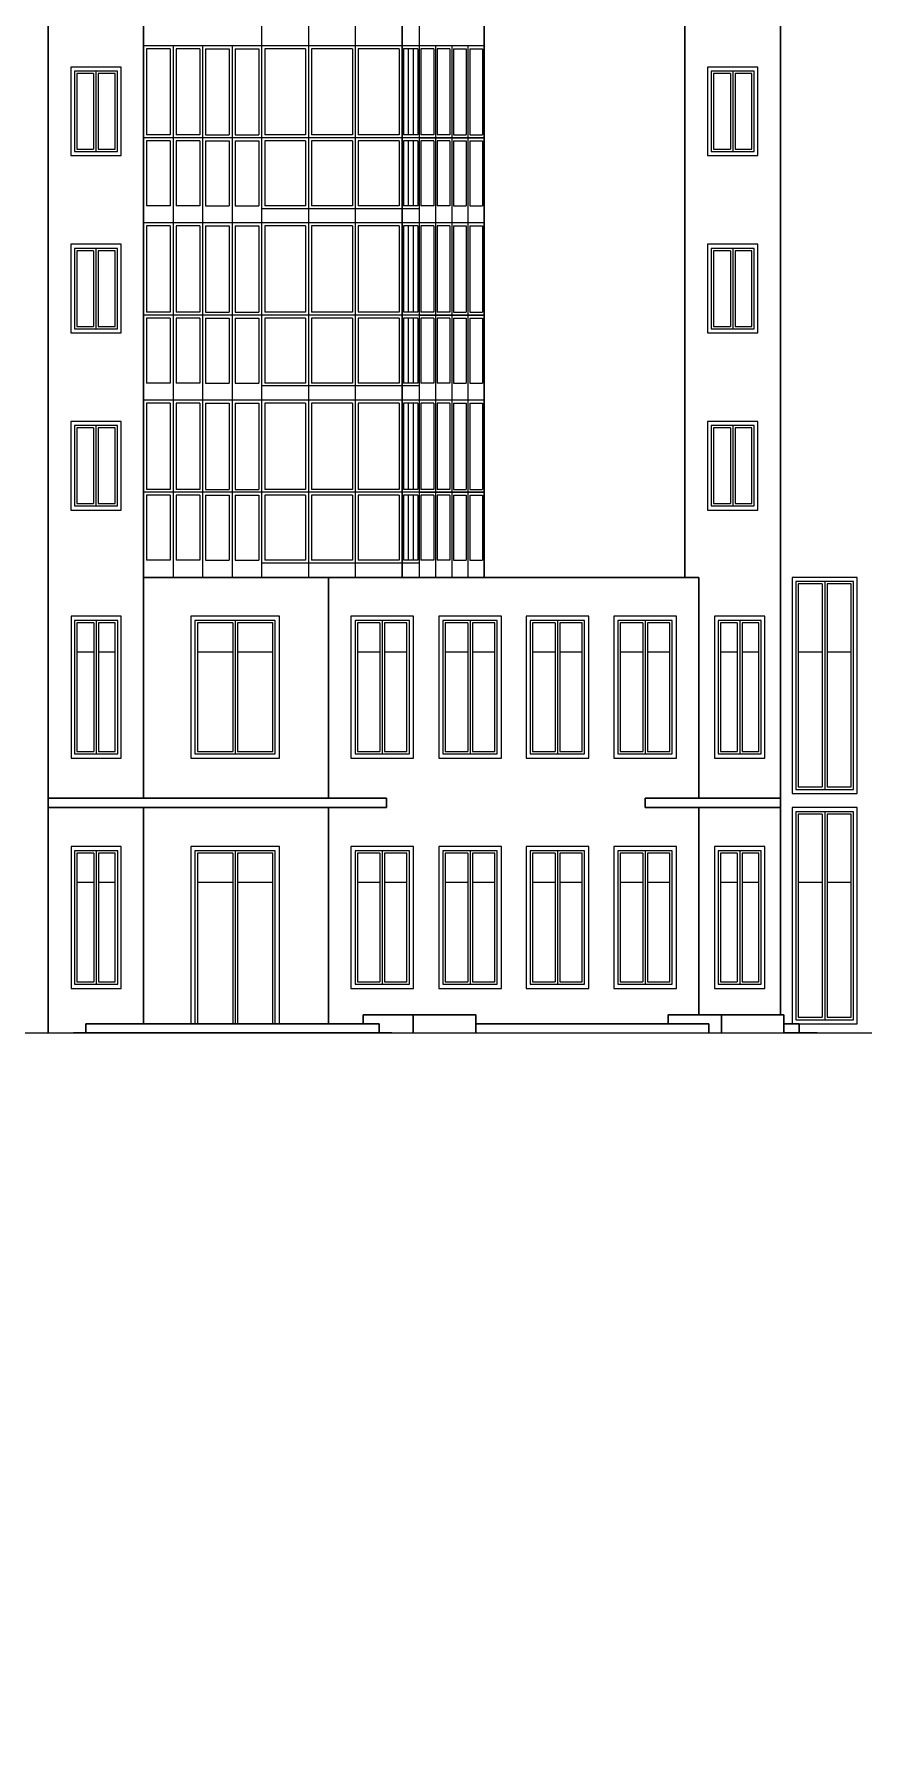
# Model space of a CAD drawing. Header units: inches. Extents: x -634 to 3638, y -6930911 to 5552.
# Drawn here: x 2201.03 to 2214.7, y 3461.72 to 3489.74 of the extents above; entities that cross this region are included whole.
import ezdxf

# ---------------------------------------------------------------- set-up
doc = ezdxf.new("R2010")
doc.units = ezdxf.units.IN
doc.header["$MEASUREMENT"] = 0
doc.linetypes.add('Dashed', pattern=[1128.888893, 564.444447, -564.444447])
for name, color, linetype, lineweight in [('ELEV', 134, 'Continuous', 18), ('фасады', 7, 'Continuous', 30), ('фасады2', 7, 'Continuous', 25)]:
    doc.layers.add(name, color=color, linetype=linetype, lineweight=lineweight)
doc.layers.add('развертка', color=7, linetype='Continuous')

msp = doc.modelspace()

# ---------------------------------------------------------------- hatches: boundary and pattern name
at = {"layer": 'ELEV', "linetype": 'Continuous'}
h = msp.add_hatch(dxfattribs=at)
h.set_pattern_fill('ANSI31', color=256, scale=0.01044, style=0)
h.set_pattern_definition([(45, (1262.311104, 3366.587935), (-0.02343928418428, 0.02343928418428), [])])
edge = h.paths.add_edge_path()
edge.add_ellipse((1445.78234, 3471.96182), major_axis=(0, 6932302.83262), ratio=0.00000001506, start_angle=89.999976115149, end_angle=270.000023884851)
edge.add_line((1445.67794, 3474.85168), (1445.67794, 3528.48347))
edge.add_line((1445.67794, 3528.48347), (1445.88675, 3528.48347))
edge.add_line((1445.88675, 3528.48347), (1445.88675, 3474.85168))

# ---------------------------------------------------------------- linework, layer by layer
at = {"layer": 'развертка'}
msp.add_line((2028.18312, 3473.27998), (2344.58568, 3473.27998), dxfattribs=at)
at = {"layer": 'фасады', "color": 7, "ltscale": 100}
for points in [[(2202.839, 3501.22218), (2202.839, 3480.78379)], [(2207.10186, 3501.22218), (2207.10186, 3480.78379)], [(2208.45469, 3501.22218), (2208.45469, 3480.78379)]]:
    msp.add_lwpolyline(points, dxfattribs=at)
at = {"layer": 'фасады', "color": 7, "linetype": 'Dashed', "ltscale": 100}
for points in [[(2201.26524, 3492.46287), (2201.26524, 3489.5431)], [(2211.76765, 3492.46287), (2211.76765, 3489.5431)], [(2213.34141, 3492.46287), (2213.34141, 3489.5431)], [(2201.26524, 3489.5431), (2201.26524, 3486.62333)], [(2211.76765, 3489.5431), (2211.76765, 3486.62333)], [(2213.34141, 3489.5431), (2213.34141, 3486.62333)], [(2201.26524, 3486.62333), (2201.26524, 3483.70356)], [(2211.76765, 3486.62333), (2211.76765, 3483.70356)], [(2213.34141, 3486.62333), (2213.34141, 3483.70356)], [(2201.26524, 3483.70356), (2201.26524, 3480.78379)], [(2211.76765, 3483.70356), (2211.76765, 3480.78379)], [(2213.34141, 3483.70356), (2213.34141, 3480.78379)], [(2201.26524, 3480.78379), (2201.26524, 3476.98809)], [(2202.839, 3480.78379), (2202.839, 3477.14381)], [(2211.99734, 3480.78379), (2202.839, 3480.78379)], [(2205.88529, 3480.78379), (2205.88529, 3477.14381)], [(2211.99734, 3480.78379), (2211.99734, 3477.14381)], [(2213.34141, 3480.78379), (2213.34141, 3476.98809)], [(2206.84527, 3477.14381), (2201.26524, 3477.14381)], [(2206.84527, 3477.14381), (2206.84527, 3476.98809)], [(2211.10894, 3477.14381), (2211.10894, 3476.98809)], [(2211.10894, 3477.14381), (2213.34141, 3477.14381)], [(2201.26524, 3476.98809), (2201.26524, 3473.27998)], [(2206.84527, 3476.98809), (2201.26524, 3476.98809)], [(2202.839, 3476.98809), (2202.839, 3473.42597)], [(2205.88529, 3476.98809), (2205.88529, 3473.42597)], [(2213.34141, 3476.98809), (2211.10894, 3476.98809)], [(2211.99734, 3476.98809), (2211.99734, 3473.57196)], [(2213.34141, 3476.98809), (2213.34141, 3473.57196)], [(2206.72567, 3473.27998), (2206.72567, 3473.42597), (2201.88583, 3473.42597), (2201.88583, 3473.27998)], [(2207.28418, 3473.57196), (2206.45937, 3473.57196), (2206.45937, 3473.42597)], [(2208.31865, 3473.27998), (2208.31865, 3473.57196), (2207.28418, 3473.57196), (2207.28418, 3473.27998)], [(2212.16287, 3473.42597), (2208.31865, 3473.42597)], [(2212.37021, 3473.57196), (2211.48977, 3473.57196), (2211.48977, 3473.42597)], [(2212.16287, 3473.42597), (2212.16287, 3473.27998)], [(2213.3978, 3473.27998), (2213.3978, 3473.57196), (2212.37021, 3473.57196), (2212.37021, 3473.27998)], [(2213.945, 3473.27998), (2213.65302, 3473.27998), (2213.65302, 3473.42597), (2213.3978, 3473.42597)], [(2206.93108, 3473.27998), (2201.67955, 3473.27998)], [(2213.65302, 3473.27998), (2213.3978, 3473.27998)]]:
    msp.add_lwpolyline(points, dxfattribs=at)
at = {"layer": 'фасады2', "color": 7, "ltscale": 100}
for p, q in [((2201.69688, 3489.1246), (2201.69688, 3487.80097)), ((2202.40736, 3489.1246), (2201.69688, 3489.1246)), ((2201.73581, 3489.08567), (2201.73581, 3487.8399)), ((2202.01319, 3489.08567), (2201.73581, 3489.08567)), ((2202.36843, 3489.08567), (2202.09105, 3489.08567)), ((2202.36843, 3487.8399), (2202.36843, 3489.08567)), ((2202.40736, 3487.80097), (2202.40736, 3489.1246)), ((2212.19929, 3489.1246), (2212.19929, 3487.80097)), ((2212.90977, 3489.1246), (2212.19929, 3489.1246)), ((2212.23822, 3489.08567), (2212.23822, 3487.8399)), ((2212.5156, 3489.08567), (2212.23822, 3489.08567)), ((2212.87084, 3489.08567), (2212.59346, 3489.08567)), ((2212.87084, 3487.8399), (2212.87084, 3489.08567)), ((2212.90977, 3487.80097), (2212.90977, 3489.1246)), ((2207.3841, 3488.02482), (2208.45469, 3488.02482)), ((2201.69688, 3487.80097), (2202.40736, 3487.80097)), ((2201.73581, 3487.8399), (2202.01319, 3487.8399)), ((2202.09105, 3487.8399), (2202.36843, 3487.8399)), ((2212.19929, 3487.80097), (2212.90977, 3487.80097)), ((2212.23822, 3487.8399), (2212.5156, 3487.8399)), ((2212.59346, 3487.8399), (2212.87084, 3487.8399)), ((2201.69688, 3486.20483), (2201.69688, 3484.8812)), ((2202.40736, 3486.20483), (2201.69688, 3486.20483)), ((2201.73581, 3486.1659), (2201.73581, 3484.92013)), ((2202.01319, 3486.1659), (2201.73581, 3486.1659)), ((2202.36843, 3486.1659), (2202.09105, 3486.1659)), ((2202.36843, 3484.92013), (2202.36843, 3486.1659)), ((2202.40736, 3484.8812), (2202.40736, 3486.20483)), ((2212.19929, 3486.20483), (2212.19929, 3484.8812)), ((2212.90977, 3486.20483), (2212.19929, 3486.20483)), ((2212.23822, 3486.1659), (2212.23822, 3484.92013)), ((2212.5156, 3486.1659), (2212.23822, 3486.1659)), ((2212.87084, 3486.1659), (2212.59346, 3486.1659)), ((2212.87084, 3484.92013), (2212.87084, 3486.1659)), ((2212.90977, 3484.8812), (2212.90977, 3486.20483)), ((2201.69688, 3484.8812), (2202.40736, 3484.8812)), ((2201.73581, 3484.92013), (2202.01319, 3484.92013)), ((2202.09105, 3484.92013), (2202.36843, 3484.92013)), ((2207.3841, 3485.10505), (2208.45469, 3485.10505)), ((2212.19929, 3484.8812), (2212.90977, 3484.8812)), ((2212.23822, 3484.92013), (2212.5156, 3484.92013)), ((2212.59346, 3484.92013), (2212.87084, 3484.92013)), ((2201.69688, 3483.28506), (2201.69688, 3481.96143)), ((2202.40736, 3483.28506), (2201.69688, 3483.28506)), ((2201.73581, 3483.24613), (2201.73581, 3482.00036)), ((2202.01319, 3483.24613), (2201.73581, 3483.24613)), ((2202.36843, 3483.24613), (2202.09105, 3483.24613)), ((2202.36843, 3482.00036), (2202.36843, 3483.24613)), ((2202.40736, 3481.96143), (2202.40736, 3483.28506)), ((2212.19929, 3483.28506), (2212.19929, 3481.96143)), ((2212.90977, 3483.28506), (2212.19929, 3483.28506)), ((2212.23822, 3483.24613), (2212.23822, 3482.00036)), ((2212.5156, 3483.24613), (2212.23822, 3483.24613)), ((2212.87084, 3483.24613), (2212.59346, 3483.24613)), ((2212.87084, 3482.00036), (2212.87084, 3483.24613)), ((2212.90977, 3481.96143), (2212.90977, 3483.28506)), ((2207.3841, 3482.18528), (2208.45469, 3482.18528)), ((2201.69688, 3481.96143), (2202.40736, 3481.96143)), ((2201.73581, 3482.00036), (2202.01319, 3482.00036)), ((2202.09105, 3482.00036), (2202.36843, 3482.00036)), ((2212.19929, 3481.96143), (2212.90977, 3481.96143)), ((2212.23822, 3482.00036), (2212.5156, 3482.00036)), ((2212.59346, 3482.00036), (2212.87084, 3482.00036)), ((2213.59445, 3480.71566), (2213.59445, 3477.2898)), ((2214.54824, 3480.71566), (2213.59445, 3480.71566)), ((2213.63338, 3480.67673), (2213.63338, 3477.32873)), ((2214.03242, 3480.67673), (2213.63338, 3480.67673)), ((2214.50931, 3480.67673), (2214.11028, 3480.67673)), ((2214.50931, 3477.32873), (2214.50931, 3480.67673)), ((2214.54824, 3477.2898), (2214.54824, 3480.71566)), ((2201.70049, 3480.07331), (2201.70049, 3477.87375)), ((2202.41097, 3480.07331), (2201.70049, 3480.07331)), ((2202.41097, 3477.87375), (2202.41097, 3480.07331)), ((2205.00936, 3480.07331), (2203.68573, 3480.07331)), ((2203.68573, 3480.07331), (2203.68573, 3477.87375)), ((2205.00936, 3477.87375), (2205.00936, 3480.07331)), ((2207.22153, 3480.07331), (2206.32549, 3480.07331)), ((2206.32549, 3480.07331), (2206.32549, 3477.87375)), ((2207.22153, 3477.87375), (2207.22153, 3480.07331)), ((2208.67161, 3480.07331), (2207.77557, 3480.07331)), ((2207.77557, 3480.07331), (2207.77557, 3477.87375)), ((2208.67161, 3477.87375), (2208.67161, 3480.07331)), ((2210.11214, 3480.07331), (2209.2161, 3480.07331)), ((2209.2161, 3480.07331), (2209.2161, 3477.87375)), ((2210.11214, 3477.87375), (2210.11214, 3480.07331)), ((2211.55735, 3480.07331), (2210.66131, 3480.07331)), ((2210.66131, 3480.07331), (2210.66131, 3477.87375)), ((2211.55735, 3477.87375), (2211.55735, 3480.07331)), ((2212.31431, 3480.07331), (2212.31431, 3477.87375)), ((2213.02479, 3480.07331), (2212.31431, 3480.07331)), ((2213.02479, 3477.87375), (2213.02479, 3480.07331)), ((2201.73942, 3480.03438), (2201.73942, 3477.91268)), ((2202.0168, 3480.03438), (2201.73942, 3480.03438)), ((2202.37204, 3480.03438), (2202.09466, 3480.03438)), ((2202.37204, 3477.91268), (2202.37204, 3480.03438)), ((2204.97043, 3480.03438), (2204.38647, 3480.03438)), ((2204.97043, 3477.91268), (2204.97043, 3480.03438)), ((2207.1826, 3480.03438), (2206.81244, 3480.03438)), ((2207.1826, 3477.91268), (2207.1826, 3480.03438)), ((2208.63268, 3480.03438), (2208.26252, 3480.03438)), ((2208.63268, 3477.91268), (2208.63268, 3480.03438)), ((2210.07321, 3480.03438), (2209.70305, 3480.03438)), ((2210.07321, 3477.91268), (2210.07321, 3480.03438)), ((2211.51842, 3480.03438), (2211.14826, 3480.03438)), ((2211.51842, 3477.91268), (2211.51842, 3480.03438)), ((2212.35324, 3480.03438), (2212.35324, 3477.91268)), ((2212.63062, 3480.03438), (2212.35324, 3480.03438)), ((2212.98586, 3480.03438), (2212.70848, 3480.03438)), ((2212.98586, 3477.91268), (2212.98586, 3480.03438)), ((2201.70049, 3477.87375), (2202.41097, 3477.87375)), ((2201.73942, 3477.91268), (2202.0168, 3477.91268)), ((2202.09466, 3477.91268), (2202.37204, 3477.91268)), ((2203.68573, 3477.87375), (2205.00936, 3477.87375)), ((2204.38647, 3477.91268), (2204.97043, 3477.91268)), ((2206.32549, 3477.87375), (2207.22153, 3477.87375)), ((2206.81244, 3477.91268), (2207.1826, 3477.91268)), ((2207.77557, 3477.87375), (2208.67161, 3477.87375)), ((2208.26252, 3477.91268), (2208.63268, 3477.91268)), ((2209.2161, 3477.87375), (2210.11214, 3477.87375)), ((2209.70305, 3477.91268), (2210.07321, 3477.91268)), ((2210.66131, 3477.87375), (2211.55735, 3477.87375)), ((2211.14826, 3477.91268), (2211.51842, 3477.91268)), ((2212.31431, 3477.87375), (2213.02479, 3477.87375)), ((2212.35324, 3477.91268), (2212.63062, 3477.91268)), ((2212.70848, 3477.91268), (2212.98586, 3477.91268)), ((2213.59445, 3477.2898), (2214.54824, 3477.2898)), ((2213.63338, 3477.32873), (2214.03242, 3477.32873)), ((2214.11028, 3477.32873), (2214.50931, 3477.32873)), ((2213.59445, 3476.91996), (2213.59445, 3473.4941)), ((2214.54824, 3476.91996), (2213.59445, 3476.91996)), ((2213.63338, 3476.88103), (2213.63338, 3473.53303)), ((2214.03242, 3476.88103), (2213.63338, 3476.88103)), ((2214.50931, 3476.88103), (2214.11028, 3476.88103)), ((2214.50931, 3473.53303), (2214.50931, 3476.88103)), ((2214.54824, 3473.4941), (2214.54824, 3476.91996)), ((2201.70049, 3476.27761), (2201.70049, 3474.07805)), ((2202.41097, 3476.27761), (2201.70049, 3476.27761)), ((2201.73942, 3476.23868), (2201.73942, 3474.11698)), ((2202.0168, 3476.23868), (2201.73942, 3476.23868)), ((2202.37204, 3476.23868), (2202.09466, 3476.23868)), ((2202.37204, 3474.11698), (2202.37204, 3476.23868)), ((2202.41097, 3474.07805), (2202.41097, 3476.27761)), ((2205.00936, 3476.27761), (2203.68573, 3476.27761)), ((2203.68573, 3476.27761), (2203.68573, 3473.42597)), ((2204.30861, 3476.23868), (2203.72466, 3476.23868)), ((2203.72466, 3476.23868), (2203.72466, 3473.42597)), ((2204.97043, 3476.23868), (2204.38647, 3476.23868)), ((2204.97043, 3473.42597), (2204.97043, 3476.23868)), ((2205.00936, 3473.42597), (2205.00936, 3476.27761)), ((2207.22153, 3476.27761), (2206.32549, 3476.27761)), ((2206.32549, 3476.27761), (2206.32549, 3474.07805)), ((2207.1826, 3476.23868), (2206.81244, 3476.23868)), ((2207.1826, 3474.11698), (2207.1826, 3476.23868)), ((2207.22153, 3474.07805), (2207.22153, 3476.27761)), ((2208.67161, 3476.27761), (2207.77557, 3476.27761)), ((2207.77557, 3476.27761), (2207.77557, 3474.07805)), ((2208.63268, 3476.23868), (2208.26252, 3476.23868)), ((2208.63268, 3474.11698), (2208.63268, 3476.23868)), ((2208.67161, 3474.07805), (2208.67161, 3476.27761)), ((2210.11214, 3476.27761), (2209.2161, 3476.27761)), ((2209.2161, 3476.27761), (2209.2161, 3474.07805)), ((2210.07321, 3476.23868), (2209.70305, 3476.23868)), ((2210.07321, 3474.11698), (2210.07321, 3476.23868)), ((2210.11214, 3474.07805), (2210.11214, 3476.27761)), ((2211.55735, 3476.27761), (2210.66131, 3476.27761)), ((2210.66131, 3476.27761), (2210.66131, 3474.07805)), ((2211.51842, 3476.23868), (2211.14826, 3476.23868)), ((2211.51842, 3474.11698), (2211.51842, 3476.23868)), ((2211.55735, 3474.07805), (2211.55735, 3476.27761)), ((2212.31431, 3476.27761), (2212.31431, 3474.07805)), ((2213.02479, 3476.27761), (2212.31431, 3476.27761)), ((2212.35324, 3476.23868), (2212.35324, 3474.11698)), ((2212.63062, 3476.23868), (2212.35324, 3476.23868)), ((2212.98586, 3476.23868), (2212.70848, 3476.23868)), ((2212.98586, 3474.11698), (2212.98586, 3476.23868)), ((2213.02479, 3474.07805), (2213.02479, 3476.27761)), ((2201.70049, 3474.07805), (2202.41097, 3474.07805)), ((2201.73942, 3474.11698), (2202.0168, 3474.11698)), ((2202.09466, 3474.11698), (2202.37204, 3474.11698)), ((2206.32549, 3474.07805), (2207.22153, 3474.07805)), ((2206.81244, 3474.11698), (2207.1826, 3474.11698)), ((2207.77557, 3474.07805), (2208.67161, 3474.07805)), ((2208.26252, 3474.11698), (2208.63268, 3474.11698)), ((2209.2161, 3474.07805), (2210.11214, 3474.07805)), ((2209.70305, 3474.11698), (2210.07321, 3474.11698)), ((2210.66131, 3474.07805), (2211.55735, 3474.07805)), ((2211.14826, 3474.11698), (2211.51842, 3474.11698)), ((2212.31431, 3474.07805), (2213.02479, 3474.07805)), ((2212.35324, 3474.11698), (2212.63062, 3474.11698)), ((2212.70848, 3474.11698), (2212.98586, 3474.11698)), ((2213.59445, 3473.4941), (2214.54824, 3473.4941)), ((2213.63338, 3473.53303), (2214.03242, 3473.53303)), ((2214.11028, 3473.53303), (2214.50931, 3473.53303))]:
    msp.add_line(p, q, dxfattribs=at)
at = {"layer": 'фасады2', "color": 7, "linetype": 'Dashed', "ltscale": 100}
for points in [[(2202.839, 3492.46287), (2202.839, 3489.5431)], [(2204.78551, 3492.46287), (2204.78551, 3489.5431)], [(2205.55827, 3492.46287), (2205.55827, 3489.5431)], [(2206.33007, 3492.46287), (2206.33007, 3489.5431)], [(2207.10186, 3492.46287), (2207.10186, 3489.5431)], [(2207.3841, 3492.46287), (2207.3841, 3489.5431)], [(2208.45469, 3492.46287), (2208.45469, 3489.5431)], [(2207.3841, 3489.77668), (2207.3841, 3486.85691)], [(2202.839, 3489.5431), (2202.839, 3486.62333)], [(2208.45469, 3489.5431), (2202.839, 3489.5431)], [(2203.27696, 3489.49444), (2202.88766, 3489.49444)], [(2203.27696, 3489.49444), (2203.27696, 3488.07348)], [(2203.32562, 3489.5431), (2203.32562, 3486.62333)], [(2203.37429, 3489.49444), (2203.37429, 3488.07348)], [(2203.76359, 3489.49444), (2203.37429, 3489.49444)], [(2203.76359, 3489.49444), (2203.76359, 3488.07348)], [(2203.81225, 3489.5431), (2203.81225, 3486.62333)], [(2203.86092, 3489.49444), (2203.86092, 3488.07348)], [(2203.86092, 3489.49444), (2204.25022, 3489.49444)], [(2204.25022, 3489.49444), (2204.25022, 3488.07348)], [(2204.29888, 3489.5431), (2204.29888, 3486.62333)], [(2204.34754, 3489.49444), (2204.34754, 3488.07348)], [(2204.34754, 3489.49444), (2204.73685, 3489.49444)], [(2204.78551, 3489.5431), (2204.78551, 3486.62333)], [(2204.78551, 3489.5431), (2204.78551, 3486.62333)], [(2205.50961, 3489.49444), (2204.83515, 3489.49444)], [(2205.55827, 3489.5431), (2205.55827, 3486.62333)], [(2206.2814, 3489.49444), (2205.60694, 3489.49444)], [(2206.33007, 3489.5431), (2206.33007, 3486.62333)], [(2207.0532, 3489.49444), (2206.37873, 3489.49444)], [(2207.10186, 3489.5431), (2207.10186, 3486.62333)], [(2207.10186, 3489.5431), (2207.10186, 3486.62333)], [(2207.35977, 3489.49444), (2207.12619, 3489.49444)], [(2207.3841, 3489.5431), (2207.3841, 3486.62333)], [(2207.4133, 3489.49444), (2207.4133, 3488.07348)], [(2207.62255, 3489.49444), (2207.4133, 3489.49444)], [(2207.62255, 3489.49444), (2207.62255, 3488.07348)], [(2207.65175, 3489.5431), (2207.65175, 3486.62333)], [(2207.68095, 3489.49444), (2207.68095, 3488.07348)], [(2207.8902, 3489.49444), (2207.68095, 3489.49444)], [(2207.8902, 3489.49444), (2207.8902, 3488.07348)], [(2207.91939, 3489.5431), (2207.91939, 3486.62333)], [(2207.94859, 3489.49444), (2207.94859, 3488.07348)], [(2207.94859, 3489.49444), (2208.15784, 3489.49444)], [(2208.15784, 3489.49444), (2208.15784, 3488.07348)], [(2208.18704, 3489.5431), (2208.18704, 3486.62333)], [(2208.21624, 3489.49444), (2208.21624, 3488.07348)], [(2208.21624, 3489.49444), (2208.42549, 3489.49444)], [(2208.42549, 3489.49444), (2208.42549, 3488.07348)], [(2208.45469, 3489.5431), (2208.45469, 3486.62333)], [(2208.45469, 3488.02482), (2202.839, 3488.02482)], [(2203.27696, 3488.07348), (2202.88766, 3488.07348)], [(2203.27696, 3487.97616), (2202.88766, 3487.97616)], [(2203.27696, 3487.97616), (2203.27696, 3486.90557)], [(2203.76359, 3488.07348), (2203.37429, 3488.07348)], [(2203.37429, 3487.97616), (2203.37429, 3486.90557)], [(2203.76359, 3487.97616), (2203.37429, 3487.97616)], [(2203.76359, 3487.97616), (2203.76359, 3486.90557)], [(2203.86092, 3488.07348), (2204.25022, 3488.07348)], [(2203.86092, 3487.97616), (2203.86092, 3486.90557)], [(2203.86092, 3487.97616), (2204.25022, 3487.97616)], [(2204.25022, 3487.97616), (2204.25022, 3486.90557)], [(2204.34754, 3488.07348), (2204.73685, 3488.07348)], [(2204.34754, 3487.97616), (2204.34754, 3486.90557)], [(2204.34754, 3487.97616), (2204.73685, 3487.97616)], [(2205.50961, 3488.07348), (2204.83515, 3488.07348)], [(2205.50961, 3487.97616), (2204.83515, 3487.97616)], [(2206.2814, 3488.07348), (2205.60694, 3488.07348)], [(2206.2814, 3487.97616), (2205.60694, 3487.97616)], [(2207.0532, 3488.07348), (2206.37873, 3488.07348)], [(2207.0532, 3487.97616), (2206.37873, 3487.97616)], [(2207.35977, 3488.07348), (2207.12619, 3488.07348)], [(2207.35977, 3487.97616), (2207.12619, 3487.97616)], [(2207.62255, 3488.07348), (2207.4133, 3488.07348)], [(2207.4133, 3487.97616), (2207.4133, 3486.90557)], [(2207.62255, 3487.97616), (2207.4133, 3487.97616)], [(2207.62255, 3487.97616), (2207.62255, 3486.90557)], [(2207.8902, 3488.07348), (2207.68095, 3488.07348)], [(2207.68095, 3487.97616), (2207.68095, 3486.90557)], [(2207.8902, 3487.97616), (2207.68095, 3487.97616)], [(2207.8902, 3487.97616), (2207.8902, 3486.90557)], [(2207.94859, 3488.07348), (2208.15784, 3488.07348)], [(2207.94859, 3487.97616), (2207.94859, 3486.90557)], [(2207.94859, 3487.97616), (2208.15784, 3487.97616)], [(2208.15784, 3487.97616), (2208.15784, 3486.90557)], [(2208.21624, 3488.07348), (2208.42549, 3488.07348)], [(2208.21624, 3487.97616), (2208.21624, 3486.90557)], [(2208.21624, 3487.97616), (2208.42549, 3487.97616)], [(2208.42549, 3487.97616), (2208.42549, 3486.90557)], [(2203.27696, 3486.90557), (2202.88766, 3486.90557)], [(2203.76359, 3486.90557), (2203.37429, 3486.90557)], [(2203.86092, 3486.90557), (2204.25022, 3486.90557)], [(2204.34754, 3486.90557), (2204.73685, 3486.90557)], [(2207.3841, 3486.85691), (2204.78551, 3486.85691)], [(2205.50961, 3486.90557), (2204.83515, 3486.90557)], [(2206.2814, 3486.90557), (2205.60694, 3486.90557)], [(2207.0532, 3486.90557), (2206.37873, 3486.90557)], [(2207.35977, 3486.90557), (2207.12619, 3486.90557)], [(2207.3841, 3486.85691), (2207.3841, 3483.93714)], [(2207.62255, 3486.90557), (2207.4133, 3486.90557)], [(2207.8902, 3486.90557), (2207.68095, 3486.90557)], [(2207.94859, 3486.90557), (2208.15784, 3486.90557)], [(2208.21624, 3486.90557), (2208.42549, 3486.90557)], [(2202.839, 3486.62333), (2202.839, 3483.70356)], [(2202.839, 3486.62333), (2202.839, 3483.70356)], [(2208.45469, 3486.62333), (2202.839, 3486.62333)], [(2203.27696, 3486.57467), (2202.88766, 3486.57467)], [(2203.27696, 3486.57467), (2203.27696, 3485.15371)], [(2203.32562, 3486.62333), (2203.32562, 3483.70356)], [(2203.37429, 3486.57467), (2203.37429, 3485.15371)], [(2203.76359, 3486.57467), (2203.37429, 3486.57467)], [(2203.76359, 3486.57467), (2203.76359, 3485.15371)], [(2203.81225, 3486.62333), (2203.81225, 3483.70356)], [(2203.86092, 3486.57467), (2203.86092, 3485.15371)], [(2203.86092, 3486.57467), (2204.25022, 3486.57467)], [(2204.25022, 3486.57467), (2204.25022, 3485.15371)], [(2204.29888, 3486.62333), (2204.29888, 3483.70356)], [(2204.34754, 3486.57467), (2204.34754, 3485.15371)], [(2204.34754, 3486.57467), (2204.73685, 3486.57467)], [(2204.78551, 3486.62333), (2204.78551, 3483.70356)], [(2204.78551, 3486.62333), (2204.78551, 3483.70356)], [(2204.78551, 3486.62333), (2204.78551, 3483.70356)], [(2205.50961, 3486.57467), (2204.83515, 3486.57467)], [(2205.55827, 3486.62333), (2205.55827, 3483.70356)], [(2206.2814, 3486.57467), (2205.60694, 3486.57467)], [(2206.33007, 3486.62333), (2206.33007, 3483.70356)], [(2207.0532, 3486.57467), (2206.37873, 3486.57467)], [(2207.10186, 3486.62333), (2207.10186, 3483.70356)], [(2207.10186, 3486.62333), (2207.10186, 3483.70356)], [(2207.10186, 3486.62333), (2207.10186, 3483.70356)], [(2207.35977, 3486.57467), (2207.12619, 3486.57467)], [(2207.3841, 3486.62333), (2207.3841, 3483.70356)], [(2207.4133, 3486.57467), (2207.4133, 3485.15371)], [(2207.62255, 3486.57467), (2207.4133, 3486.57467)], [(2207.62255, 3486.57467), (2207.62255, 3485.15371)], [(2207.65175, 3486.62333), (2207.65175, 3483.70356)], [(2207.68095, 3486.57467), (2207.68095, 3485.15371)], [(2207.8902, 3486.57467), (2207.68095, 3486.57467)], [(2207.8902, 3486.57467), (2207.8902, 3485.15371)], [(2207.91939, 3486.62333), (2207.91939, 3483.70356)], [(2207.94859, 3486.57467), (2207.94859, 3485.15371)], [(2207.94859, 3486.57467), (2208.15784, 3486.57467)], [(2208.15784, 3486.57467), (2208.15784, 3485.15371)], [(2208.18704, 3486.62333), (2208.18704, 3483.70356)], [(2208.21624, 3486.57467), (2208.21624, 3485.15371)], [(2208.21624, 3486.57467), (2208.42549, 3486.57467)], [(2208.42549, 3486.57467), (2208.42549, 3485.15371)], [(2208.45469, 3486.62333), (2208.45469, 3483.70356)], [(2208.45469, 3486.62333), (2208.45469, 3483.70356)], [(2203.27696, 3485.15371), (2202.88766, 3485.15371)], [(2203.76359, 3485.15371), (2203.37429, 3485.15371)], [(2203.86092, 3485.15371), (2204.25022, 3485.15371)], [(2204.34754, 3485.15371), (2204.73685, 3485.15371)], [(2205.50961, 3485.15371), (2204.83515, 3485.15371)], [(2206.2814, 3485.15371), (2205.60694, 3485.15371)], [(2207.0532, 3485.15371), (2206.37873, 3485.15371)], [(2207.35977, 3485.15371), (2207.12619, 3485.15371)], [(2207.62255, 3485.15371), (2207.4133, 3485.15371)], [(2207.8902, 3485.15371), (2207.68095, 3485.15371)], [(2207.94859, 3485.15371), (2208.15784, 3485.15371)], [(2208.21624, 3485.15371), (2208.42549, 3485.15371)], [(2208.45469, 3485.10505), (2202.839, 3485.10505)], [(2203.27696, 3485.05639), (2202.88766, 3485.05639)], [(2203.27696, 3485.05639), (2203.27696, 3483.9858)], [(2203.37429, 3485.05639), (2203.37429, 3483.9858)], [(2203.76359, 3485.05639), (2203.37429, 3485.05639)], [(2203.76359, 3485.05639), (2203.76359, 3483.9858)], [(2203.86092, 3485.05639), (2203.86092, 3483.9858)], [(2203.86092, 3485.05639), (2204.25022, 3485.05639)], [(2204.25022, 3485.05639), (2204.25022, 3483.9858)], [(2204.34754, 3485.05639), (2204.34754, 3483.9858)], [(2204.34754, 3485.05639), (2204.73685, 3485.05639)], [(2205.50961, 3485.05639), (2204.83515, 3485.05639)], [(2206.2814, 3485.05639), (2205.60694, 3485.05639)], [(2207.0532, 3485.05639), (2206.37873, 3485.05639)], [(2207.35977, 3485.05639), (2207.12619, 3485.05639)], [(2207.4133, 3485.05639), (2207.4133, 3483.9858)], [(2207.62255, 3485.05639), (2207.4133, 3485.05639)], [(2207.62255, 3485.05639), (2207.62255, 3483.9858)], [(2207.68095, 3485.05639), (2207.68095, 3483.9858)], [(2207.8902, 3485.05639), (2207.68095, 3485.05639)], [(2207.8902, 3485.05639), (2207.8902, 3483.9858)], [(2207.94859, 3485.05639), (2207.94859, 3483.9858)], [(2207.94859, 3485.05639), (2208.15784, 3485.05639)], [(2208.15784, 3485.05639), (2208.15784, 3483.9858)], [(2208.21624, 3485.05639), (2208.21624, 3483.9858)], [(2208.21624, 3485.05639), (2208.42549, 3485.05639)], [(2208.42549, 3485.05639), (2208.42549, 3483.9858)], [(2203.27696, 3483.9858), (2202.88766, 3483.9858)], [(2203.76359, 3483.9858), (2203.37429, 3483.9858)], [(2203.86092, 3483.9858), (2204.25022, 3483.9858)], [(2204.34754, 3483.9858), (2204.73685, 3483.9858)], [(2207.3841, 3483.93714), (2204.78551, 3483.93714)], [(2205.50961, 3483.9858), (2204.83515, 3483.9858)], [(2206.2814, 3483.9858), (2205.60694, 3483.9858)], [(2207.0532, 3483.9858), (2206.37873, 3483.9858)], [(2207.35977, 3483.9858), (2207.12619, 3483.9858)], [(2207.3841, 3483.93714), (2207.3841, 3481.01737)], [(2207.62255, 3483.9858), (2207.4133, 3483.9858)], [(2207.8902, 3483.9858), (2207.68095, 3483.9858)], [(2207.94859, 3483.9858), (2208.15784, 3483.9858)], [(2208.21624, 3483.9858), (2208.42549, 3483.9858)], [(2202.839, 3483.70356), (2202.839, 3480.78379)], [(2202.839, 3483.70356), (2202.839, 3480.78379)], [(2202.839, 3483.70356), (2202.839, 3480.78379)], [(2208.45469, 3483.70356), (2202.839, 3483.70356)], [(2203.27696, 3483.6549), (2202.88766, 3483.6549)], [(2203.27696, 3483.6549), (2203.27696, 3482.23394)], [(2203.32562, 3483.70356), (2203.32562, 3480.78379)], [(2203.37429, 3483.6549), (2203.37429, 3482.23394)], [(2203.76359, 3483.6549), (2203.37429, 3483.6549)], [(2203.76359, 3483.6549), (2203.76359, 3482.23394)], [(2203.81225, 3483.70356), (2203.81225, 3480.78379)], [(2203.86092, 3483.6549), (2203.86092, 3482.23394)], [(2203.86092, 3483.6549), (2204.25022, 3483.6549)], [(2204.25022, 3483.6549), (2204.25022, 3482.23394)], [(2204.29888, 3483.70356), (2204.29888, 3480.78379)], [(2204.34754, 3483.6549), (2204.34754, 3482.23394)], [(2204.34754, 3483.6549), (2204.73685, 3483.6549)], [(2204.78551, 3483.70356), (2204.78551, 3480.78379)], [(2204.78551, 3483.70356), (2204.78551, 3480.78379)], [(2204.78551, 3483.70356), (2204.78551, 3480.78379)], [(2204.78551, 3483.70356), (2204.78551, 3480.78379)], [(2205.50961, 3483.6549), (2204.83515, 3483.6549)], [(2205.55827, 3483.70356), (2205.55827, 3480.78379)], [(2206.2814, 3483.6549), (2205.60694, 3483.6549)], [(2206.33007, 3483.70356), (2206.33007, 3480.78379)], [(2207.0532, 3483.6549), (2206.37873, 3483.6549)], [(2207.10186, 3483.70356), (2207.10186, 3480.78379)], [(2207.10186, 3483.70356), (2207.10186, 3480.78379)], [(2207.10186, 3483.70356), (2207.10186, 3480.78379)], [(2207.10186, 3483.70356), (2207.10186, 3480.78379)], [(2207.35977, 3483.6549), (2207.12619, 3483.6549)], [(2207.3841, 3483.70356), (2207.3841, 3480.78379)], [(2207.4133, 3483.6549), (2207.4133, 3482.23394)], [(2207.62255, 3483.6549), (2207.4133, 3483.6549)], [(2207.62255, 3483.6549), (2207.62255, 3482.23394)], [(2207.65175, 3483.70356), (2207.65175, 3480.78379)], [(2207.68095, 3483.6549), (2207.68095, 3482.23394)], [(2207.8902, 3483.6549), (2207.68095, 3483.6549)], [(2207.8902, 3483.6549), (2207.8902, 3482.23394)], [(2207.91939, 3483.70356), (2207.91939, 3480.78379)], [(2207.94859, 3483.6549), (2207.94859, 3482.23394)], [(2207.94859, 3483.6549), (2208.15784, 3483.6549)], [(2208.15784, 3483.6549), (2208.15784, 3482.23394)], [(2208.18704, 3483.70356), (2208.18704, 3480.78379)], [(2208.21624, 3483.6549), (2208.21624, 3482.23394)], [(2208.21624, 3483.6549), (2208.42549, 3483.6549)], [(2208.42549, 3483.6549), (2208.42549, 3482.23394)], [(2208.45469, 3483.70356), (2208.45469, 3480.78379)], [(2208.45469, 3483.70356), (2208.45469, 3480.78379)], [(2208.45469, 3483.70356), (2208.45469, 3480.78379)], [(2208.45469, 3482.18528), (2202.839, 3482.18528)], [(2203.27696, 3482.23394), (2202.88766, 3482.23394)], [(2203.27696, 3482.13662), (2202.88766, 3482.13662)], [(2203.27696, 3482.13662), (2203.27696, 3481.06603)], [(2203.76359, 3482.23394), (2203.37429, 3482.23394)], [(2203.37429, 3482.13662), (2203.37429, 3481.06603)], [(2203.76359, 3482.13662), (2203.37429, 3482.13662)], [(2203.76359, 3482.13662), (2203.76359, 3481.06603)], [(2203.86092, 3482.23394), (2204.25022, 3482.23394)], [(2203.86092, 3482.13662), (2203.86092, 3481.06603)], [(2203.86092, 3482.13662), (2204.25022, 3482.13662)], [(2204.25022, 3482.13662), (2204.25022, 3481.06603)], [(2204.34754, 3482.23394), (2204.73685, 3482.23394)], [(2204.34754, 3482.13662), (2204.34754, 3481.06603)], [(2204.34754, 3482.13662), (2204.73685, 3482.13662)], [(2205.50961, 3482.23394), (2204.83515, 3482.23394)], [(2205.50961, 3482.13662), (2204.83515, 3482.13662)], [(2206.2814, 3482.23394), (2205.60694, 3482.23394)], [(2206.2814, 3482.13662), (2205.60694, 3482.13662)], [(2207.0532, 3482.23394), (2206.37873, 3482.23394)], [(2207.0532, 3482.13662), (2206.37873, 3482.13662)], [(2207.35977, 3482.23394), (2207.12619, 3482.23394)], [(2207.35977, 3482.13662), (2207.12619, 3482.13662)], [(2207.62255, 3482.23394), (2207.4133, 3482.23394)], [(2207.4133, 3482.13662), (2207.4133, 3481.06603)], [(2207.62255, 3482.13662), (2207.4133, 3482.13662)], [(2207.62255, 3482.13662), (2207.62255, 3481.06603)], [(2207.8902, 3482.23394), (2207.68095, 3482.23394)], [(2207.68095, 3482.13662), (2207.68095, 3481.06603)], [(2207.8902, 3482.13662), (2207.68095, 3482.13662)], [(2207.8902, 3482.13662), (2207.8902, 3481.06603)], [(2207.94859, 3482.23394), (2208.15784, 3482.23394)], [(2207.94859, 3482.13662), (2207.94859, 3481.06603)], [(2207.94859, 3482.13662), (2208.15784, 3482.13662)], [(2208.15784, 3482.13662), (2208.15784, 3481.06603)], [(2208.21624, 3482.23394), (2208.42549, 3482.23394)], [(2208.21624, 3482.13662), (2208.21624, 3481.06603)], [(2208.21624, 3482.13662), (2208.42549, 3482.13662)], [(2208.42549, 3482.13662), (2208.42549, 3481.06603)], [(2203.27696, 3481.06603), (2202.88766, 3481.06603)], [(2203.76359, 3481.06603), (2203.37429, 3481.06603)], [(2203.86092, 3481.06603), (2204.25022, 3481.06603)], [(2204.34754, 3481.06603), (2204.73685, 3481.06603)], [(2207.3841, 3481.01737), (2204.78551, 3481.01737)], [(2205.50961, 3481.06603), (2204.83515, 3481.06603)], [(2206.2814, 3481.06603), (2205.60694, 3481.06603)], [(2207.0532, 3481.06603), (2206.37873, 3481.06603)], [(2207.35977, 3481.06603), (2207.12619, 3481.06603)], [(2207.62255, 3481.06603), (2207.4133, 3481.06603)], [(2207.8902, 3481.06603), (2207.68095, 3481.06603)], [(2207.94859, 3481.06603), (2208.15784, 3481.06603)], [(2208.21624, 3481.06603), (2208.42549, 3481.06603)], [(2201.73942, 3479.55749), (2202.0168, 3479.55749)], [(2202.09466, 3479.55749), (2202.37204, 3479.55749)], [(2203.72466, 3479.55749), (2204.30861, 3479.55749)], [(2204.38647, 3479.55749), (2204.97043, 3479.55749)], [(2206.36442, 3479.55749), (2206.73458, 3479.55749)], [(2206.81244, 3479.55749), (2207.1826, 3479.55749)], [(2207.8145, 3479.55749), (2208.18466, 3479.55749)], [(2208.26252, 3479.55749), (2208.63268, 3479.55749)], [(2209.25503, 3479.55749), (2209.62519, 3479.55749)], [(2209.70305, 3479.55749), (2210.07321, 3479.55749)], [(2210.70024, 3479.55749), (2211.0704, 3479.55749)], [(2211.14826, 3479.55749), (2211.51842, 3479.55749)], [(2212.35324, 3479.55749), (2212.63062, 3479.55749)], [(2212.70848, 3479.55749), (2212.98586, 3479.55749)], [(2213.63338, 3479.55749), (2214.03242, 3479.55749)], [(2214.11028, 3479.55749), (2214.50931, 3479.55749)], [(2201.73942, 3475.76179), (2202.0168, 3475.76179)], [(2202.09466, 3475.76179), (2202.37204, 3475.76179)], [(2203.72466, 3475.76179), (2204.30861, 3475.76179)], [(2204.38647, 3475.76179), (2204.97043, 3475.76179)], [(2206.36442, 3475.76179), (2206.73458, 3475.76179)], [(2206.81244, 3475.76179), (2207.1826, 3475.76179)], [(2207.8145, 3475.76179), (2208.18466, 3475.76179)], [(2208.26252, 3475.76179), (2208.63268, 3475.76179)], [(2209.25503, 3475.76179), (2209.62519, 3475.76179)], [(2209.70305, 3475.76179), (2210.07321, 3475.76179)], [(2210.70024, 3475.76179), (2211.0704, 3475.76179)], [(2211.14826, 3475.76179), (2211.51842, 3475.76179)], [(2212.35324, 3475.76179), (2212.63062, 3475.76179)], [(2212.70848, 3475.76179), (2212.98586, 3475.76179)], [(2213.63338, 3475.76179), (2214.03242, 3475.76179)], [(2214.11028, 3475.76179), (2214.50931, 3475.76179)]]:
    msp.add_lwpolyline(points, dxfattribs=at)
at = {"layer": 'фасады2', "color": 7, "ltscale": 100}
for points in [[(2204.78551, 3492.46287), (2204.78551, 3489.5431)], [(2202.88766, 3489.49444), (2202.88766, 3488.07348)], [(2204.73685, 3489.49444), (2204.73685, 3488.07348)], [(2204.78551, 3489.5431), (2204.78551, 3486.62333)], [(2204.83515, 3489.49444), (2204.83515, 3488.07348)], [(2205.50961, 3489.49444), (2205.50961, 3488.07348)], [(2205.60694, 3489.49444), (2205.60694, 3488.07348)], [(2206.2814, 3489.49444), (2206.2814, 3488.07348)], [(2206.37873, 3489.49444), (2206.37873, 3488.07348)], [(2207.0532, 3489.49444), (2207.0532, 3488.07348)], [(2207.12619, 3489.49444), (2207.12619, 3488.07348)], [(2207.20405, 3489.49444), (2207.20405, 3488.07348)], [(2207.28191, 3489.49444), (2207.28191, 3488.07348)], [(2207.35977, 3489.49444), (2207.35977, 3488.07348)], [(2202.01319, 3489.08567), (2202.01319, 3487.8399)], [(2202.05212, 3489.1246), (2202.05212, 3487.80097)], [(2202.09105, 3489.08567), (2202.09105, 3487.8399)], [(2202.09105, 3489.08567), (2202.09105, 3487.8399)], [(2212.5156, 3489.08567), (2212.5156, 3487.8399)], [(2212.55453, 3489.1246), (2212.55453, 3487.80097)], [(2212.59346, 3489.08567), (2212.59346, 3487.8399)], [(2212.59346, 3489.08567), (2212.59346, 3487.8399)], [(2202.88766, 3487.97616), (2202.88766, 3486.90557)], [(2204.73685, 3487.97616), (2204.73685, 3486.90557)], [(2204.83515, 3487.97616), (2204.83515, 3486.90557)], [(2205.50961, 3487.97616), (2205.50961, 3486.90557)], [(2205.60694, 3487.97616), (2205.60694, 3486.90557)], [(2206.2814, 3487.97616), (2206.2814, 3486.90557)], [(2206.37873, 3487.97616), (2206.37873, 3486.90557)], [(2207.0532, 3487.97616), (2207.0532, 3486.90557)], [(2207.12619, 3487.97616), (2207.12619, 3486.90557)], [(2207.20405, 3487.97616), (2207.20405, 3486.90557)], [(2207.28191, 3487.97616), (2207.28191, 3486.90557)], [(2207.35977, 3487.97616), (2207.35977, 3486.90557)], [(2202.88766, 3486.57467), (2202.88766, 3485.15371)], [(2204.73685, 3486.57467), (2204.73685, 3485.15371)], [(2204.78551, 3486.62333), (2204.78551, 3483.70356)], [(2204.83515, 3486.57467), (2204.83515, 3485.15371)], [(2205.50961, 3486.57467), (2205.50961, 3485.15371)], [(2205.60694, 3486.57467), (2205.60694, 3485.15371)], [(2206.2814, 3486.57467), (2206.2814, 3485.15371)], [(2206.37873, 3486.57467), (2206.37873, 3485.15371)], [(2207.0532, 3486.57467), (2207.0532, 3485.15371)], [(2207.12619, 3486.57467), (2207.12619, 3485.15371)], [(2207.20405, 3486.57467), (2207.20405, 3485.15371)], [(2207.28191, 3486.57467), (2207.28191, 3485.15371)], [(2207.35977, 3486.57467), (2207.35977, 3485.15371)], [(2202.01319, 3486.1659), (2202.01319, 3484.92013)], [(2202.05212, 3486.20483), (2202.05212, 3484.8812)], [(2202.09105, 3486.1659), (2202.09105, 3484.92013)], [(2202.09105, 3486.1659), (2202.09105, 3484.92013)], [(2212.5156, 3486.1659), (2212.5156, 3484.92013)], [(2212.55453, 3486.20483), (2212.55453, 3484.8812)], [(2212.59346, 3486.1659), (2212.59346, 3484.92013)], [(2212.59346, 3486.1659), (2212.59346, 3484.92013)], [(2202.88766, 3485.05639), (2202.88766, 3483.9858)], [(2204.73685, 3485.05639), (2204.73685, 3483.9858)], [(2204.83515, 3485.05639), (2204.83515, 3483.9858)], [(2205.50961, 3485.05639), (2205.50961, 3483.9858)], [(2205.60694, 3485.05639), (2205.60694, 3483.9858)], [(2206.2814, 3485.05639), (2206.2814, 3483.9858)], [(2206.37873, 3485.05639), (2206.37873, 3483.9858)], [(2207.0532, 3485.05639), (2207.0532, 3483.9858)], [(2207.12619, 3485.05639), (2207.12619, 3483.9858)], [(2207.20405, 3485.05639), (2207.20405, 3483.9858)], [(2207.28191, 3485.05639), (2207.28191, 3483.9858)], [(2207.35977, 3485.05639), (2207.35977, 3483.9858)], [(2202.88766, 3483.6549), (2202.88766, 3482.23394)], [(2204.73685, 3483.6549), (2204.73685, 3482.23394)], [(2204.78551, 3483.70356), (2204.78551, 3480.78379)], [(2204.83515, 3483.6549), (2204.83515, 3482.23394)], [(2205.50961, 3483.6549), (2205.50961, 3482.23394)], [(2205.60694, 3483.6549), (2205.60694, 3482.23394)], [(2206.2814, 3483.6549), (2206.2814, 3482.23394)], [(2206.37873, 3483.6549), (2206.37873, 3482.23394)], [(2207.0532, 3483.6549), (2207.0532, 3482.23394)], [(2207.12619, 3483.6549), (2207.12619, 3482.23394)], [(2207.20405, 3483.6549), (2207.20405, 3482.23394)], [(2207.28191, 3483.6549), (2207.28191, 3482.23394)], [(2207.35977, 3483.6549), (2207.35977, 3482.23394)], [(2202.01319, 3483.24613), (2202.01319, 3482.00036)], [(2202.05212, 3483.28506), (2202.05212, 3481.96143)], [(2202.09105, 3483.24613), (2202.09105, 3482.00036)], [(2202.09105, 3483.24613), (2202.09105, 3482.00036)], [(2212.5156, 3483.24613), (2212.5156, 3482.00036)], [(2212.55453, 3483.28506), (2212.55453, 3481.96143)], [(2212.59346, 3483.24613), (2212.59346, 3482.00036)], [(2212.59346, 3483.24613), (2212.59346, 3482.00036)], [(2202.88766, 3482.13662), (2202.88766, 3481.06603)], [(2204.73685, 3482.13662), (2204.73685, 3481.06603)], [(2204.83515, 3482.13662), (2204.83515, 3481.06603)], [(2205.50961, 3482.13662), (2205.50961, 3481.06603)], [(2205.60694, 3482.13662), (2205.60694, 3481.06603)], [(2206.2814, 3482.13662), (2206.2814, 3481.06603)], [(2206.37873, 3482.13662), (2206.37873, 3481.06603)], [(2207.0532, 3482.13662), (2207.0532, 3481.06603)], [(2207.12619, 3482.13662), (2207.12619, 3481.06603)], [(2207.20405, 3482.13662), (2207.20405, 3481.06603)], [(2207.28191, 3482.13662), (2207.28191, 3481.06603)], [(2207.35977, 3482.13662), (2207.35977, 3481.06603)], [(2214.03242, 3480.67673), (2214.03242, 3477.32873)], [(2214.07135, 3480.71566), (2214.07135, 3477.2898)], [(2214.11028, 3480.67673), (2214.11028, 3477.32873)], [(2202.05573, 3480.07331), (2202.05573, 3477.87375)], [(2204.34754, 3480.07331), (2204.34754, 3477.87375)], [(2206.77351, 3480.07331), (2206.77351, 3477.87375)], [(2208.22359, 3480.07331), (2208.22359, 3477.87375)], [(2209.66412, 3480.07331), (2209.66412, 3477.87375)], [(2211.10933, 3480.07331), (2211.10933, 3477.87375)], [(2212.66955, 3480.07331), (2212.66955, 3477.87375)], [(2202.0168, 3480.03438), (2202.0168, 3477.91268)], [(2202.09466, 3480.03438), (2202.09466, 3477.91268)], [(2204.30861, 3480.03438), (2203.72466, 3480.03438), (2203.72466, 3477.91268), (2204.30861, 3477.91268)], [(2204.30861, 3480.03438), (2204.30861, 3477.91268)], [(2204.38647, 3480.03438), (2204.38647, 3477.91268)], [(2206.73458, 3480.03438), (2206.36442, 3480.03438), (2206.36442, 3477.91268), (2206.73458, 3477.91268)], [(2206.73458, 3480.03438), (2206.73458, 3477.91268)], [(2206.81244, 3480.03438), (2206.81244, 3477.91268)], [(2208.18466, 3480.03438), (2207.8145, 3480.03438), (2207.8145, 3477.91268), (2208.18466, 3477.91268)], [(2208.18466, 3480.03438), (2208.18466, 3477.91268)], [(2208.26252, 3480.03438), (2208.26252, 3477.91268)], [(2209.62519, 3480.03438), (2209.25503, 3480.03438), (2209.25503, 3477.91268), (2209.62519, 3477.91268)], [(2209.62519, 3480.03438), (2209.62519, 3477.91268)], [(2209.70305, 3480.03438), (2209.70305, 3477.91268)], [(2211.0704, 3480.03438), (2210.70024, 3480.03438), (2210.70024, 3477.91268), (2211.0704, 3477.91268)], [(2211.0704, 3480.03438), (2211.0704, 3477.91268)], [(2211.14826, 3480.03438), (2211.14826, 3477.91268)], [(2212.63062, 3480.03438), (2212.63062, 3477.91268)], [(2212.70848, 3480.03438), (2212.70848, 3477.91268)], [(2202.09466, 3479.15845), (2202.09466, 3477.91268)], [(2212.70848, 3479.15845), (2212.70848, 3477.91268)], [(2214.03242, 3476.88103), (2214.03242, 3473.53303)], [(2214.07135, 3476.91996), (2214.07135, 3473.4941)], [(2214.11028, 3476.88103), (2214.11028, 3473.53303)], [(2202.0168, 3476.23868), (2202.0168, 3474.11698)], [(2202.05573, 3476.27761), (2202.05573, 3474.07805)], [(2202.09466, 3476.23868), (2202.09466, 3474.11698)], [(2204.30861, 3476.23868), (2204.30861, 3473.42597)], [(2204.34754, 3476.27761), (2204.34754, 3473.42597)], [(2204.38647, 3476.23868), (2204.38647, 3473.42597)], [(2206.73458, 3476.23868), (2206.36442, 3476.23868), (2206.36442, 3474.11698), (2206.73458, 3474.11698)], [(2206.73458, 3476.23868), (2206.73458, 3474.11698)], [(2206.77351, 3476.27761), (2206.77351, 3474.07805)], [(2206.81244, 3476.23868), (2206.81244, 3474.11698)], [(2208.18466, 3476.23868), (2207.8145, 3476.23868), (2207.8145, 3474.11698), (2208.18466, 3474.11698)], [(2208.18466, 3476.23868), (2208.18466, 3474.11698)], [(2208.22359, 3476.27761), (2208.22359, 3474.07805)], [(2208.26252, 3476.23868), (2208.26252, 3474.11698)], [(2209.62519, 3476.23868), (2209.25503, 3476.23868), (2209.25503, 3474.11698), (2209.62519, 3474.11698)], [(2209.62519, 3476.23868), (2209.62519, 3474.11698)], [(2209.66412, 3476.27761), (2209.66412, 3474.07805)], [(2209.70305, 3476.23868), (2209.70305, 3474.11698)], [(2211.0704, 3476.23868), (2210.70024, 3476.23868), (2210.70024, 3474.11698), (2211.0704, 3474.11698)], [(2211.0704, 3476.23868), (2211.0704, 3474.11698)], [(2211.10933, 3476.27761), (2211.10933, 3474.07805)], [(2211.14826, 3476.23868), (2211.14826, 3474.11698)], [(2212.63062, 3476.23868), (2212.63062, 3474.11698)], [(2212.66955, 3476.27761), (2212.66955, 3474.07805)], [(2212.70848, 3476.23868), (2212.70848, 3474.11698)], [(2202.09466, 3475.36275), (2202.09466, 3474.11698)], [(2212.70848, 3475.36275), (2212.70848, 3474.11698)]]:
    msp.add_lwpolyline(points, dxfattribs=at)
for points in [[(2202.46575, 3489.19273), (2201.63848, 3489.19273), (2201.63848, 3487.73284), (2202.46575, 3487.73284)], [(2212.96816, 3489.19273), (2212.14089, 3489.19273), (2212.14089, 3487.73284), (2212.96816, 3487.73284)], [(2202.46575, 3486.27296), (2201.63848, 3486.27296), (2201.63848, 3484.81307), (2202.46575, 3484.81307)], [(2212.96816, 3486.27296), (2212.14089, 3486.27296), (2212.14089, 3484.81307), (2212.96816, 3484.81307)], [(2202.46575, 3483.35319), (2201.63848, 3483.35319), (2201.63848, 3481.8933), (2202.46575, 3481.8933)], [(2212.96816, 3483.35319), (2212.14089, 3483.35319), (2212.14089, 3481.8933), (2212.96816, 3481.8933)], [(2214.60664, 3480.78379), (2213.53606, 3480.78379), (2213.53606, 3477.22167), (2214.60664, 3477.22167)], [(2202.46937, 3480.14144), (2201.6421, 3480.14144), (2201.6421, 3477.80563), (2202.46937, 3477.80563)], [(2205.07749, 3480.14144), (2203.6176, 3480.14144), (2203.6176, 3477.80563), (2205.07749, 3477.80563)], [(2207.28965, 3480.14144), (2206.25736, 3480.14144), (2206.25736, 3477.80563), (2207.28965, 3477.80563)], [(2208.73974, 3480.14144), (2207.70745, 3480.14144), (2207.70745, 3477.80563), (2208.73974, 3477.80563)], [(2210.18026, 3480.14144), (2209.14797, 3480.14144), (2209.14797, 3477.80563), (2210.18026, 3477.80563)], [(2211.62548, 3480.14144), (2210.59318, 3480.14144), (2210.59318, 3477.80563), (2211.62548, 3477.80563)], [(2213.08319, 3480.14144), (2212.25592, 3480.14144), (2212.25592, 3477.80563), (2213.08319, 3477.80563)], [(2214.60664, 3476.98809), (2213.53606, 3476.98809), (2213.53606, 3473.42597), (2214.60664, 3473.42597)], [(2202.46937, 3476.34574), (2201.6421, 3476.34574), (2201.6421, 3474.00993), (2202.46937, 3474.00993)], [(2205.07749, 3476.34574), (2203.6176, 3476.34574), (2203.6176, 3473.42597), (2205.07749, 3473.42597)], [(2207.28965, 3476.34574), (2206.25736, 3476.34574), (2206.25736, 3474.00993), (2207.28965, 3474.00993)], [(2208.73974, 3476.34574), (2207.70745, 3476.34574), (2207.70745, 3474.00993), (2208.73974, 3474.00993)], [(2210.18026, 3476.34574), (2209.14797, 3476.34574), (2209.14797, 3474.00993), (2210.18026, 3474.00993)], [(2211.62548, 3476.34574), (2210.59318, 3476.34574), (2210.59318, 3474.00993), (2211.62548, 3474.00993)], [(2213.08319, 3476.34574), (2212.25592, 3476.34574), (2212.25592, 3474.00993), (2213.08319, 3474.00993)]]:
    msp.add_lwpolyline(points, close=True, dxfattribs=at)

doc.saveas('drawing.dxf')
